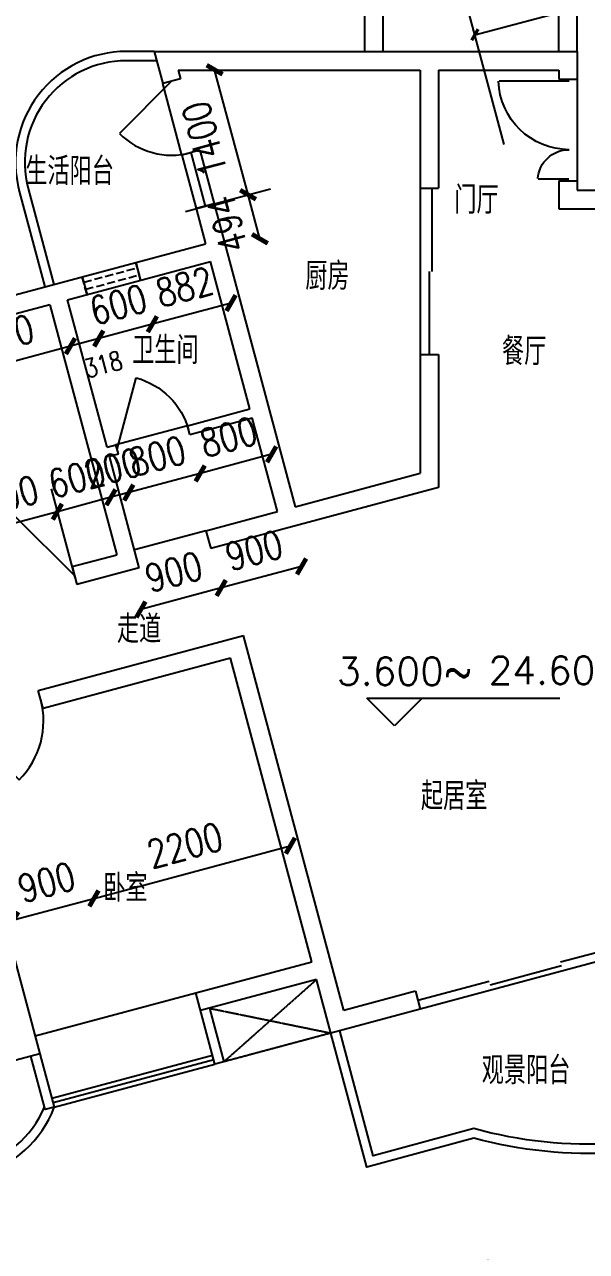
# Model space of a CAD drawing. Header units: millimetres. Extents: x 945 to 50353, y 469 to 41134.
# Drawn here: x 16468 to 22549, y 7509 to 20784 of the extents above; entities that cross this region are included whole.
import ezdxf
from ezdxf.enums import TextEntityAlignment as Align

# ---------------------------------------------------------------- set-up
doc = ezdxf.new("R2010")
doc.units = ezdxf.units.MM
doc.linetypes.add('DASH', pattern=[0.35, 0.25, -0.1])
for name, color, linetype in [('AXIS', 3, 'Continuous'), ('AXIS_TEXT', 7, 'Continuous'), ('BALCONY', 6, 'Continuous'), ('GROUND', 2, 'Continuous'), ('LVTRY', 6, 'Continuous'), ('PUB_DIM', 3, 'Continuous'), ('PUB_TEXT', 7, 'Continuous'), ('PUB_WINDW', 7, 'Continuous'), ('WALL', 255, 'Continuous'), ('WINDOW', 2, 'Continuous')]:
    doc.layers.add(name, color=color, linetype=linetype)
doc.styles.add('_HZTXT', font='txt', dxfattribs={"width": 0.8, "bigfont": 'HZTXT'})
doc.styles.add('COMPLEX', font='COMPLEX')
doc.styles.add('DIM_FONT', font='SIMPLEX', dxfattribs={"width": 0.8})
doc.styles.add('SIMPLEX', font='SIMPLEX.SHX')
doc.dimstyles.new('AXIS', dxfattribs={"dimtxt": 300, "dimasz": 1, "dimexe": 250, "dimexo": 300, "dimgap": 0.09, "dimtad": 1, "dimdec": 0, "dimzin": 0, "dimdsep": 46, "dimtxsty": 'DIM_FONT', "dimblk": '_DIMX', "dimcen": 0.09, "dimse1": 1, "dimse2": 1, "dimclrt": 7, "dimadec": 0, "dimazin": 0, "dimtfac": 1, "dimtdec": 0, "dimtix": 1, "dimtmove": 2, "dimatfit": 3, "dimldrblk": '_DIMX', "dimfxl": 1, "dimtolj": 1, "dimtzin": 0, "dimarcsym": 0})
doc.dimstyles.new('DIM0', dxfattribs={"dimtxt": 200, "dimasz": 0.7, "dimexe": 250, "dimexo": 300, "dimgap": 150, "dimtad": 1, "dimdec": 0, "dimzin": 0, "dimdsep": 46, "dimtxsty": 'DIM_FONT', "dimblk": '_DIMX', "dimblk1": '_DIMX', "dimblk2": '_DIMX', "dimsah": 1, "dimcen": 2.5, "dimclrt": 7, "dimadec": 0, "dimazin": 0, "dimtfac": 1, "dimtdec": 0, "dimtix": 1, "dimtmove": 2, "dimatfit": 3, "dimldrblk": '_DIMX', "dimfxl": 1, "dimtolj": 1, "dimtzin": 0, "dimarcsym": 0})
doc.dimstyles.new('DIMB', dxfattribs={"dimtxt": 300, "dimasz": 1, "dimexe": 250, "dimexo": 300, "dimgap": 150, "dimtad": 1, "dimdec": 0, "dimzin": 0, "dimdsep": 46, "dimtxsty": 'DIM_FONT', "dimblk": '_DIMX', "dimcen": 0.09, "dimse2": 1, "dimclrt": 7, "dimadec": 0, "dimazin": 0, "dimtfac": 1, "dimtdec": 0, "dimtix": 1, "dimtmove": 2, "dimatfit": 3, "dimldrblk": '_DIMX', "dimfxl": 1, "dimtolj": 1, "dimtzin": 0, "dimarcsym": 0})

# ---------------------------------------------------------------- blocks, each defined once
blk = doc.blocks.new('_DIMX')
at = {"const_width": 50}
blk.add_lwpolyline([(-70, -70), (70, 70)], dxfattribs=at)
blk = doc.blocks.new('*D89')
at = {"color": 0, "linetype": 'ByBlock', "transparency": 16777216}
for p, q in [((40689, -44472), (40327, -43122)), ((40013, -44654), (40931, -44408))]:
    blk.add_line(p, q, dxfattribs=at)
at = {"layer": 'DEFPOINTS', "color": 0, "linetype": 'ByBlock', "transparency": 16777216}
for p in [(40327, -43121), (39361, -43379), (39724, -44732)]:
    blk.add_point(p, dxfattribs=at)
at = {"color": 0, "linetype": 'ByBlock', "transparency": 16777216}
for p, rotation in [((40327, -43121), 105.0000000000007), ((40689, -44473), 285.0000000000007)]:
    blk.add_blockref('_DIMX', p, dxfattribs=dict(at, rotation=rotation))
at = {"color": 7, "linetype": 'ByBlock', "transparency": 16777216, "insert": (40218, -43874), "char_height": 300, "attachment_point": 5, "rotation": 105, "style": 'DIM_FONT'}
blk.add_mtext('\\A1;1400', dxfattribs=at)
blk = doc.blocks.new('*D90')
at = {"color": 0, "linetype": 'ByBlock', "transparency": 16777216}
for p, q in [((39653, -45874), (39073, -46029)), ((39654, -45874), (39655, -45873)), ((39072, -46029), (39071, -46030))]:
    blk.add_line(p, q, dxfattribs=at)
at = {"layer": 'DEFPOINTS', "color": 0, "linetype": 'ByBlock', "transparency": 16777216}
for p in [(39394, -44908), (38815, -45063), (39073, -46029)]:
    blk.add_point(p, dxfattribs=at)
at = {"color": 0, "linetype": 'ByBlock', "transparency": 16777216}
for p, rotation in [((39653, -45874), 195.0000000000083), ((39073, -46029), 15.00000000000833)]:
    blk.add_blockref('_DIMX', p, dxfattribs=dict(at, rotation=rotation))
at = {"color": 7, "linetype": 'ByBlock', "transparency": 16777216, "insert": (39285, -45662), "char_height": 300, "attachment_point": 5, "rotation": 15, "style": 'DIM_FONT'}
blk.add_mtext('\\A1;600', dxfattribs=at)
blk = doc.blocks.new('*D85')
at = {"color": 0, "linetype": 'ByBlock', "transparency": 16777216}
for p, q in [((40505, -45645), (39653, -45874)), ((40506, -45645), (40507, -45645)), ((39652, -45874), (39651, -45874))]:
    blk.add_line(p, q, dxfattribs=at)
at = {"layer": 'DEFPOINTS', "color": 0, "linetype": 'ByBlock', "transparency": 16777216}
for p in [(40246, -44679), (39394, -44908), (39653, -45874)]:
    blk.add_point(p, dxfattribs=at)
at = {"color": 0, "linetype": 'ByBlock', "transparency": 16777216}
for p, rotation in [((40505, -45645), 194.9999999999946), ((39653, -45874), 14.99999999999459)]:
    blk.add_blockref('_DIMX', p, dxfattribs=dict(at, rotation=rotation))
at = {"color": 7, "linetype": 'ByBlock', "transparency": 16777216, "insert": (40001, -45470), "char_height": 300, "attachment_point": 5, "rotation": 15, "style": 'DIM_FONT'}
blk.add_mtext('\\A1;882', dxfattribs=at)
blk = doc.blocks.new('*D72')
at = {"color": 0, "linetype": 'ByBlock', "transparency": 16777216}
for p, q in [((40398, -48728), (39529, -48961)), ((40399, -48728), (40400, -48728)), ((39528, -48961), (39527, -48962))]:
    blk.add_line(p, q, dxfattribs=at)
at = {"layer": 'DEFPOINTS', "color": 0, "linetype": 'ByBlock', "transparency": 16777216}
for p in [(39529, -48961), (40657, -49694), (39788, -49927)]:
    blk.add_point(p, dxfattribs=at)
at = {"color": 0, "linetype": 'ByBlock', "transparency": 16777216}
for p, rotation in [((40398, -48728), 195.0000000000072), ((39529, -48961), 15.00000000000721)]:
    blk.add_blockref('_DIMX', p, dxfattribs=dict(at, rotation=rotation))
at = {"color": 7, "linetype": 'ByBlock', "transparency": 16777216, "insert": (39886, -48555), "char_height": 300, "attachment_point": 5, "rotation": 15, "style": 'DIM_FONT'}
blk.add_mtext('\\A1;900', dxfattribs=at)
blk = doc.blocks.new('*D93')
at = {"color": 0, "linetype": 'ByBlock', "transparency": 16777216}
for p, q in [((39204, -47748), (39203, -47748)), ((39398, -47696), (39205, -47747)), ((39399, -47695), (39400, -47695))]:
    blk.add_line(p, q, dxfattribs=at)
at = {"layer": 'DEFPOINTS', "color": 0, "linetype": 'ByBlock', "transparency": 16777216}
for p in [(39205, -47747), (39464, -48713), (39657, -48662)]:
    blk.add_point(p, dxfattribs=at)
at = {"color": 0, "linetype": 'ByBlock', "transparency": 16777216}
for p, rotation in [((39205, -47747), 15.0000000000237), ((39398, -47696), 195.0000000000237)]:
    blk.add_blockref('_DIMX', p, dxfattribs=dict(at, rotation=rotation))
at = {"color": 7, "linetype": 'ByBlock', "transparency": 16777216, "insert": (39224, -47432), "char_height": 300, "attachment_point": 5, "rotation": 15, "style": 'DIM_FONT'}
blk.add_mtext('\\A1;200', dxfattribs=at)
blk = doc.blocks.new('*D86')
at = {"color": 0, "linetype": 'ByBlock', "transparency": 16777216}
for p, q in [((40171, -47489), (39398, -47696)), ((40171, -47488), (40172, -47488)), ((39397, -47696), (39396, -47696))]:
    blk.add_line(p, q, dxfattribs=at)
at = {"layer": 'DEFPOINTS', "color": 0, "linetype": 'ByBlock', "transparency": 16777216}
for p in [(39398, -47696), (40429, -48455), (39657, -48662)]:
    blk.add_point(p, dxfattribs=at)
at = {"color": 0, "linetype": 'ByBlock', "transparency": 16777216}
for p, rotation in [((40171, -47489), 195.0000000000111), ((39398, -47696), 15.00000000001113)]:
    blk.add_blockref('_DIMX', p, dxfattribs=dict(at, rotation=rotation))
at = {"color": 7, "linetype": 'ByBlock', "transparency": 16777216, "insert": (39706, -47302), "char_height": 300, "attachment_point": 5, "rotation": 15, "style": 'DIM_FONT'}
blk.add_mtext('\\A1;800', dxfattribs=at)
blk = doc.blocks.new('*D76')
at = {"color": 0, "linetype": 'ByBlock', "transparency": 16777216}
blk.add_line((39022, -52086), (41146, -51517), dxfattribs=at)
at = {"layer": 'DEFPOINTS', "color": 0, "linetype": 'ByBlock', "transparency": 16777216}
for p in [(40888, -50551), (38763, -51121), (41147, -51517)]:
    blk.add_point(p, dxfattribs=at)
at = {"color": 0, "linetype": 'ByBlock', "transparency": 16777216}
for p, rotation in [((41147, -51517), 15.00000000000024), ((39021, -52087), 195.0000000000003)]:
    blk.add_blockref('_DIMX', p, dxfattribs=dict(at, rotation=rotation))
at = {"color": 7, "linetype": 'ByBlock', "transparency": 16777216, "insert": (40006, -51512), "char_height": 300, "attachment_point": 5, "rotation": 15, "style": 'DIM_FONT'}
blk.add_mtext('\\A1;2200', dxfattribs=at)
blk = doc.blocks.new('_DBLK')
blk.add_line((-0.5, 0), (0, -0.866))
blk.add_arc((-0.5, 0), 1, 300, 0)
at = {"style": 'SIMPLEX', "flags": 9}
blk.add_attdef('A', text='', height=1, dxfattribs=at).set_placement((0, 1.5), align=Align.MIDDLE)
blk = doc.blocks.new('_GCBLK')
at = {"linetype": 'DASH'}
for p, q in [((-0.5, -0.5), (-0.5, 0.5)), ((0.5, -0.5), (0.5, 0.5)), ((-0.5, 0.2), (0.5, 0.2)), ((-0.5, -0.2), (0.5, -0.2))]:
    blk.add_line(p, q, dxfattribs=at)
at = {"style": 'SIMPLEX', "flags": 9}
blk.add_attdef('A', text='', height=1, dxfattribs=at).set_placement((0, 1.5), align=Align.MIDDLE)
blk = doc.blocks.new('*D32')
at = {"color": 0, "linetype": 'ByBlock', "transparency": 16777216}
for p, q in [((46639, -55405), (47273, -57771)), ((47208, -57530), (34266, -60997)), ((33696, -58873), (34330, -61239))]:
    blk.add_line(p, q, dxfattribs=at)
at = {"layer": 'DEFPOINTS', "color": 0, "linetype": 'ByBlock', "transparency": 16777216}
for p in [(46562, -55115), (33619, -58583), (34266, -60998)]:
    blk.add_point(p, dxfattribs=at)
at = {"color": 0, "linetype": 'ByBlock', "transparency": 16777216, "xscale": 0.7, "yscale": 0.7, "zscale": 0.7}
for p, rotation in [((47209, -57530), 15.0000000000021), ((34266, -60998), 195.000000000002)]:
    blk.add_blockref('_DIMX', p, dxfattribs=dict(at, rotation=rotation))
at = {"color": 7, "linetype": 'ByBlock', "transparency": 16777216, "insert": (40672, -59022), "char_height": 200, "attachment_point": 5, "rotation": 15, "style": 'DIM_FONT'}
blk.add_mtext('\\A1;13400', dxfattribs=at)
blk = doc.blocks.new('*D94')
at = {"color": 0, "linetype": 'ByBlock', "transparency": 16777216}
blk.add_line((38766, -46112), (37318, -46499), dxfattribs=at)
at = {"layer": 'DEFPOINTS', "color": 0, "linetype": 'ByBlock', "transparency": 16777216}
for p in [(37317, -46500), (39025, -47077), (37576, -47466)]:
    blk.add_point(p, dxfattribs=at)
at = {"color": 0, "linetype": 'ByBlock', "transparency": 16777216}
for p, rotation in [((38767, -46111), 15.00000000000126), ((37317, -46500), 195.0000000000013)]:
    blk.add_blockref('_DIMX', p, dxfattribs=dict(at, rotation=rotation))
at = {"color": 7, "linetype": 'ByBlock', "transparency": 16777216, "insert": (37964, -46016), "char_height": 300, "attachment_point": 5, "rotation": 15, "style": 'DIM_FONT'}
blk.add_mtext('\\A1;1500', dxfattribs=at)
blk = doc.blocks.new('*D92')
at = {"color": 0, "linetype": 'ByBlock', "transparency": 16777216}
for p, q in [((38625, -47903), (37756, -48136)), ((38626, -47903), (38627, -47902)), ((37755, -48136), (37754, -48136))]:
    blk.add_line(p, q, dxfattribs=at)
at = {"layer": 'DEFPOINTS', "color": 0, "linetype": 'ByBlock', "transparency": 16777216}
for p in [(37756, -48136), (38884, -48869), (38015, -49102)]:
    blk.add_point(p, dxfattribs=at)
at = {"color": 0, "linetype": 'ByBlock', "transparency": 16777216}
for p, rotation in [((38625, -47903), 194.9999999999993), ((37756, -48136), 14.99999999999927)]:
    blk.add_blockref('_DIMX', p, dxfattribs=dict(at, rotation=rotation))
at = {"color": 7, "linetype": 'ByBlock', "transparency": 16777216, "insert": (38113, -47730), "char_height": 300, "attachment_point": 5, "rotation": 15, "style": 'DIM_FONT'}
blk.add_mtext('\\A1;900', dxfattribs=at)
blk = doc.blocks.new('*D91')
at = {"color": 0, "linetype": 'ByBlock', "transparency": 16777216}
for p, q in [((39205, -47747), (38625, -47903)), ((39206, -47747), (39207, -47747)), ((38624, -47903), (38623, -47903))]:
    blk.add_line(p, q, dxfattribs=at)
at = {"layer": 'DEFPOINTS', "color": 0, "linetype": 'ByBlock', "transparency": 16777216}
for p in [(38625, -47903), (39464, -48713), (38884, -48869)]:
    blk.add_point(p, dxfattribs=at)
at = {"color": 0, "linetype": 'ByBlock', "transparency": 16777216}
for p, rotation in [((39205, -47747), 195.0000000000003), ((38625, -47903), 15.00000000000029)]:
    blk.add_blockref('_DIMX', p, dxfattribs=dict(at, rotation=rotation))
at = {"color": 7, "linetype": 'ByBlock', "transparency": 16777216, "insert": (38837, -47535), "char_height": 300, "attachment_point": 5, "rotation": 15, "style": 'DIM_FONT'}
blk.add_mtext('\\A1;600', dxfattribs=at)
blk = doc.blocks.new('*D78')
at = {"color": 0, "linetype": 'ByBlock', "transparency": 16777216}
for p, q in [((38152, -52319), (39021, -52087)), ((39022, -52086), (39023, -52086)), ((38151, -52320), (38150, -52320))]:
    blk.add_line(p, q, dxfattribs=at)
at = {"layer": 'DEFPOINTS', "color": 0, "linetype": 'ByBlock', "transparency": 16777216}
for p in [(38763, -51121), (37893, -51354), (39021, -52087)]:
    blk.add_point(p, dxfattribs=at)
at = {"color": 0, "linetype": 'ByBlock', "transparency": 16777216}
for p, rotation in [((39021, -52087), 194.9999999999957), ((38152, -52319), 14.99999999999571)]:
    blk.add_blockref('_DIMX', p, dxfattribs=dict(at, rotation=rotation))
at = {"color": 7, "linetype": 'ByBlock', "transparency": 16777216, "insert": (38509, -51913), "char_height": 300, "attachment_point": 5, "rotation": 15, "style": 'DIM_FONT'}
blk.add_mtext('\\A1;900', dxfattribs=at)
blk = doc.blocks.new('*D88')
at = {"color": 0, "linetype": 'ByBlock', "transparency": 16777216}
for p, q in [((40944, -47282), (40171, -47489)), ((40945, -47281), (40946, -47281)), ((40170, -47489), (40169, -47489))]:
    blk.add_line(p, q, dxfattribs=at)
at = {"layer": 'DEFPOINTS', "color": 0, "linetype": 'ByBlock', "transparency": 16777216}
for p in [(40171, -47489), (41202, -48247), (40429, -48455)]:
    blk.add_point(p, dxfattribs=at)
at = {"color": 0, "linetype": 'ByBlock', "transparency": 16777216}
for p, rotation in [((40944, -47282), 194.999999999995), ((40171, -47489), 14.999999999995)]:
    blk.add_blockref('_DIMX', p, dxfattribs=dict(at, rotation=rotation))
at = {"color": 7, "linetype": 'ByBlock', "transparency": 16777216, "insert": (40479, -47095), "char_height": 300, "attachment_point": 5, "rotation": 15, "style": 'DIM_FONT'}
blk.add_mtext('\\A1;800', dxfattribs=at)
blk = doc.blocks.new('*D31')
at = {"color": 0, "linetype": 'ByBlock', "transparency": 16777216}
for p, q in [((45597, -55375), (45888, -56464)), ((43278, -55996), (43570, -57085)), ((43506, -56843), (45823, -56223))]:
    blk.add_line(p, q, dxfattribs=at)
at = {"layer": 'DEFPOINTS', "color": 0, "linetype": 'ByBlock', "transparency": 16777216}
for p in [(45519, -55085), (43201, -55706), (45824, -56222)]:
    blk.add_point(p, dxfattribs=at)
at = {"color": 0, "linetype": 'ByBlock', "transparency": 16777216, "xscale": 0.7, "yscale": 0.7, "zscale": 0.7}
for p, rotation in [((45824, -56222), 15.00000000003563), ((43505, -56844), 195.0000000000356)]:
    blk.add_blockref('_DIMX', p, dxfattribs=dict(at, rotation=rotation))
at = {"color": 7, "linetype": 'ByBlock', "transparency": 16777216, "insert": (44600, -56291), "char_height": 200, "attachment_point": 5, "rotation": 15, "style": 'DIM_FONT'}
blk.add_mtext('\\A1;2400', dxfattribs=at)
blk = doc.blocks.new('*D30')
at = {"color": 0, "linetype": 'ByBlock', "transparency": 16777216}
for p, q in [((46544, -55432), (46971, -57025)), ((43356, -56286), (43783, -57879)), ((46905, -56784), (43719, -57638))]:
    blk.add_line(p, q, dxfattribs=at)
at = {"layer": 'DEFPOINTS', "color": 0, "linetype": 'ByBlock', "transparency": 16777216}
for p in [(46466, -55142), (43279, -55996), (43719, -57638)]:
    blk.add_point(p, dxfattribs=at)
at = {"color": 0, "linetype": 'ByBlock', "transparency": 16777216, "xscale": 0.7, "yscale": 0.7, "zscale": 0.7}
for p, rotation in [((46906, -56784), 15.0000000000061), ((43719, -57638), 195.0000000000061)]:
    blk.add_blockref('_DIMX', p, dxfattribs=dict(at, rotation=rotation))
at = {"color": 7, "linetype": 'ByBlock', "transparency": 16777216, "insert": (45248, -56969), "char_height": 200, "attachment_point": 5, "rotation": 15, "style": 'DIM_FONT'}
blk.add_mtext('\\A1;3300', dxfattribs=at)
blk = doc.blocks.new('*D84')
at = {"color": 0, "linetype": 'ByBlock', "transparency": 16777216}
for p, q in [((43278, -55996), (43570, -57085)), ((42409, -56229), (42701, -57318)), ((42637, -57076), (43505, -56844))]:
    blk.add_line(p, q, dxfattribs=at)
at = {"layer": 'DEFPOINTS', "color": 0, "linetype": 'ByBlock', "transparency": 16777216}
for p in [(43201, -55706), (42332, -55939), (43505, -56844)]:
    blk.add_point(p, dxfattribs=at)
at = {"color": 0, "linetype": 'ByBlock', "transparency": 16777216, "xscale": 0.7, "yscale": 0.7, "zscale": 0.7}
for p, rotation in [((43505, -56844), 15.00000000003608), ((42636, -57076), 195.0000000000361)]:
    blk.add_blockref('_DIMX', p, dxfattribs=dict(at, rotation=rotation))
at = {"color": 7, "linetype": 'ByBlock', "transparency": 16777216, "insert": (43006, -56718), "char_height": 200, "attachment_point": 5, "rotation": 15, "style": 'DIM_FONT'}
blk.add_mtext('\\A1;900', dxfattribs=at)
blk = doc.blocks.new('*D73')
at = {"color": 0, "linetype": 'ByBlock', "transparency": 16777216}
for p, q in [((41268, -48495), (40398, -48728)), ((41269, -48495), (41270, -48495)), ((40397, -48728), (40396, -48729))]:
    blk.add_line(p, q, dxfattribs=at)
at = {"layer": 'DEFPOINTS', "color": 0, "linetype": 'ByBlock', "transparency": 16777216}
for p in [(40398, -48728), (41527, -49461), (40657, -49694)]:
    blk.add_point(p, dxfattribs=at)
at = {"color": 0, "linetype": 'ByBlock', "transparency": 16777216}
for p, rotation in [((41268, -48495), 194.9999999999965), ((40398, -48728), 14.99999999999652)]:
    blk.add_blockref('_DIMX', p, dxfattribs=dict(at, rotation=rotation))
at = {"color": 7, "linetype": 'ByBlock', "transparency": 16777216, "insert": (40755, -48322), "char_height": 300, "attachment_point": 5, "rotation": 15, "style": 'DIM_FONT'}
blk.add_mtext('\\A1;900', dxfattribs=at)
blk = doc.blocks.new('_A1SLA')
for p, q in [((-0.5, 0), (-0.1667, 0)), ((0.1667, 0), (0.5, 0)), ((-0.1667, -0.0167), (0.1667, -0.0167))]:
    blk.add_line(p, q)
blk = doc.blocks.new('*D28')
at = {"color": 0, "linetype": 'ByBlock', "transparency": 16777216}
for p, q in [((46804, -43035), (46421, -41605)), ((46485, -41847), (45434, -42128)), ((43144, -42742), (44600, -42352)), ((43462, -43931), (43079, -42501))]:
    blk.add_line(p, q, dxfattribs=at)
at = {"layer": 'DEFPOINTS', "color": 0, "linetype": 'ByBlock', "transparency": 16777216}
for p in [(43144, -42742), (46882, -43325), (43540, -44220)]:
    blk.add_point(p, dxfattribs=at)
at = {"color": 0, "linetype": 'ByBlock', "transparency": 16777216, "xscale": 0.7, "yscale": 0.7, "zscale": 0.7}
for p, rotation in [((46486, -41847), 15.00000000000274), ((43144, -42742), 195.0000000000027)]:
    blk.add_blockref('_DIMX', p, dxfattribs=dict(at, rotation=rotation))
at = {"color": 7, "linetype": 'ByBlock', "transparency": 16777216, "insert": (45021, -42255), "char_height": 200, "attachment_point": 5, "rotation": 15, "style": 'DIM_FONT'}
blk.add_mtext('\\A1;3460', dxfattribs=at)
blk = doc.blocks.new('*D87')
at = {"color": 0, "linetype": 'ByBlock', "transparency": 16777216}
for p, q in [((40689, -44472), (40689, -44471)), ((40817, -44950), (40689, -44473)), ((40818, -44951), (40818, -44952))]:
    blk.add_line(p, q, dxfattribs=at)
at = {"layer": 'DEFPOINTS', "color": 0, "linetype": 'ByBlock', "transparency": 16777216}
for p in [(40689, -44473), (39724, -44732), (39851, -45209)]:
    blk.add_point(p, dxfattribs=at)
at = {"color": 0, "linetype": 'ByBlock', "transparency": 16777216}
for p, rotation in [((40689, -44473), 285.0000000000007), ((40817, -44950), 105.0000000000007)]:
    blk.add_blockref('_DIMX', p, dxfattribs=dict(at, rotation=rotation))
at = {"color": 7, "linetype": 'ByBlock', "transparency": 16777216, "insert": (40464, -44789), "char_height": 300, "attachment_point": 5, "rotation": 105, "style": 'DIM_FONT'}
blk.add_mtext('\\A1;494', dxfattribs=at)
blk = doc.blocks.new('M_B14FAZ')
for p, q in [((-0.5, 0.5), (0.5, 0.5)), ((0.5, 0.021), (-0.5, 0.021)), ((-0.5, -0.5), (0.5, -0.5))]:
    blk.add_line(p, q)
blk = doc.blocks.new('_A2FTX')
for p, q in [((-0.5, 0), (0, 0)), ((0, -0.0167), (0.5, -0.0167))]:
    blk.add_line(p, q)
blk = doc.blocks.new('M_A17ORW')
at = {"const_width": 0.02}
for points in [[(-0.481, -0.001), (-0.481, -0.308)], [(0.481, 0.001), (0.481, -0.691)]]:
    blk.add_lwpolyline(points, dxfattribs=at)
for centre, radius, start, end in [((-0.501, -0.003), 0.307, 274.2492, 0.2101), ((0.505, 0.002), 0.699, 180.2762, 268.0603)]:
    blk.add_arc(centre, radius, start, end)
blk = doc.blocks.new('1T4F49深上格林')
at = {"color": 0, "linetype": 'ByBlock'}
for p, q in [((15418.3, -19737.6), (15111.4, -19819.8)), ((15419.2, -19737.3), (15420.2, -19737)), ((15110.5, -19820), (15109.5, -19820.3))]:
    blk.add_line(p, q, dxfattribs=at)
at = {"layer": 'BALCONY'}
for p, q in [((18296.8, -16633.4), (18296.8, -15333.4)), ((18496.8, -16633.4), (18496.8, -15333.4))]:
    blk.add_line(p, q, dxfattribs=at)
for points in [[(16016.7, -16631.3), (15717.1, -16631.3, 0.4931454), (14558, -18141.9), (14835.6, -19178.3)], [(16043.5, -16731.3), (15717.1, -16731.3, 0.4931454), (14654.5, -18116), (14932.2, -19152.4)], [(12302.1, -28657), (13078.6, -28448.9, 0.5184334), (14831.3, -28048.7, 0.5184334)], [(12328, -28753.6), (13053.5, -28559.2, 0.5129892), (14936.5, -28054.6, 0.5129892)]]:
    blk.add_lwpolyline(points, format="xyb", dxfattribs=at)
at = {"layer": 'DEFPOINTS', "color": 0, "linetype": 'ByBlock'}
for p in [(15159.4, -18771.6), (14852.6, -18853.8), (15111.4, -19819.8)]:
    blk.add_point(p, dxfattribs=at)
at = {"layer": 'GROUND'}
for p, q in [((16317.1, -17752.4), (16110, -16979.7)), ((20596.8, -16931.3), (20596.8, -18031.3)), ((18896.8, -18111.8), (18896.8, -19911.8)), ((16377, -20680.5), (15604.2, -20887.6)), ((16578, -21817.2), (15805.3, -22024.3)), ((21215, -26372.3), (18896.8, -26993.5))]:
    blk.add_line(p, q, dxfattribs=at)
at = {"layer": 'LVTRY'}
for points in [[(22531.6, -28203.3, -0.1641551), (19477.9, -28389.4), (18319.1, -28701.2), (17930.8, -27252.3)], [(22505.6, -28105.9, -0.1663194), (19478.1, -28285.8), (18389.7, -28578.6), (18027.4, -27226.4)]]:
    blk.add_lwpolyline(points, format="xyb", dxfattribs=at)
at = {"layer": 'PUB_DIM'}
for p, q in [((14904, -21365.1), (15160.2, -22321.4)), ((18318.4, -23627.6), (18918.4, -23627.6)), ((18618.4, -23927.6), (18318.4, -23627.6)), ((18918.4, -23627.6), (18618.4, -23927.6)), ((18618.4, -23627.6), (20409.8, -23627.6))]:
    blk.add_line(p, q, dxfattribs=at)
at = {"layer": 'WALL'}
for p, q in [((16017.2, -16633.4), (20596.8, -16633.4)), ((16017.2, -16633.4), (16110, -16979.7)), ((20596.8, -16633.4), (20596.8, -16931.3)), ((16277.9, -16833.4), (18896.8, -16833.4)), ((16277.9, -16833.4), (16303.2, -16927.9)), ((18896.8, -16833.4), (18896.8, -18111.8)), ((19096.8, -16833.4), (20396.8, -16833.4)), ((19096.8, -16833.4), (19096.8, -18111.8)), ((20396.8, -16833.4), (20396.8, -16931.3)), ((16303.2, -16927.9), (16110, -16979.7)), ((20396.8, -16931.3), (20596.8, -16931.3)), ((16510.3, -17700.7), (16317.1, -17752.4)), ((16510.3, -17700.7), (16317.1, -17752.4)), ((20396.8, -18031.3), (20396.8, -18333.4)), ((20396.8, -18031.3), (20596.8, -18031.3)), ((20596.8, -18031.3), (20596.8, -18133.4)), ((18896.8, -18111.8), (19096.8, -18111.8)), ((20596.8, -18133.4), (22296.8, -18133.4)), ((16665.6, -18280.2), (16472.4, -18332)), ((16665.6, -18280.2), (17544, -21558.4)), ((16472.4, -18332), (16574.3, -18712.4)), ((20396.8, -18333.4), (22296.8, -18333.4)), ((13483.4, -19540.6), (16574.3, -18712.4)), ((15080.6, -19319.7), (16626.1, -18905.6)), ((15819, -18914.8), (15870.7, -19108)), ((17053.1, -20499.4), (16626.1, -18905.6)), ((15239.4, -19070.1), (15291.2, -19263.3)), ((14887.4, -19371.5), (13535.1, -19733.8)), ((14887.4, -19371.5), (15612.1, -22076.1)), ((15507.6, -20913.5), (15080.6, -19319.7)), ((18896.8, -19911.8), (18896.8, -21195.9)), ((18896.8, -19911.8), (19096.8, -19911.8)), ((19096.8, -19911.8), (19096.8, -21349.4)), ((16377, -20680.5), (17053.1, -20499.4)), ((16402.9, -20777.1), (16377, -20680.5)), ((16402.9, -20777.1), (17079, -20596)), ((17350.8, -21610.2), (17079, -20596)), ((15507.6, -20913.5), (15604.2, -20887.6)), ((15630.1, -20984.2), (15604.2, -20887.6)), ((15533.5, -21010.1), (15630.1, -20984.2)), ((15857.1, -22217.5), (15533.5, -21010.1)), ((17544, -21558.4), (18896.8, -21195.9)), ((19096.8, -21349.4), (16629.8, -22010.4)), ((16578, -21817.2), (17350.8, -21610.2)), ((16578, -21817.2), (16629.8, -22010.4)), ((15129.1, -22205.5), (15612.1, -22076.1)), ((15129.1, -22205.5), (15180.9, -22398.6)), ((15857.1, -22217.5), (15180.9, -22398.6)), ((14763.6, -23545.7), (16985.2, -22950.5)), ((18072.2, -27007.4), (16985.2, -22950.5)), ((16843.8, -23195.4), (14815.3, -23738.9)), ((17723.8, -26479.6), (16843.8, -23195.4)), ((14815.3, -23738.9), (14763.6, -23545.7)), ((13849.4, -23997.8), (14781.2, -27475.1)), ((16468.1, -26816), (17723.8, -26479.6)), ((17775.5, -26672.7), (16519.8, -27009.2)), ((17930.8, -27252.3), (17775.5, -26672.7)), ((18845, -26800.3), (18072.2, -27007.4)), ((18845, -26800.3), (18896.8, -26993.5)), ((18896.8, -26993.5), (17930.8, -27252.3)), ((14781.2, -27475.1), (14153.3, -27643.3))]:
    blk.add_line(p, q, dxfattribs=at)
for points in [[(16616.4, -26983.3), (16771.7, -27562.9), (16675.1, -27588.8), (16468.1, -26816)], [(14781.2, -27475.1), (14936.5, -28054.6), (14839.9, -28080.5), (14684.6, -27501)]]:
    blk.add_lwpolyline(points, dxfattribs=at)
at = {"layer": 'WINDOW'}
for p, q in [((20396.8, -16633.4), (20396.8, -15333.4)), ((20596.8, -16633.4), (20596.8, -15333.4)), ((14729.4, -27281.9), (16468.1, -26816))]:
    blk.add_line(p, q, dxfattribs=at)
at = {"layer": 'WINDOW', "linetype": 'DASH'}
for p, q in [((16771.7, -27562.9), (17775.5, -26672.7)), ((16616.4, -26983.3), (17930.8, -27252.3)), ((17930.8, -27252.3), (16771.7, -27562.9))]:
    blk.add_line(p, q, dxfattribs=at)
at = {"layer": 'WINDOW'}
for points in [[(14910.6, -27958), (16649.2, -27492.2)], [(16662.2, -27540.5), (14923.5, -28006.3)], [(14936.5, -28054.6), (14936.5, -28054.6), (16675.1, -27588.8)]]:
    blk.add_lwpolyline(points, dxfattribs=at)
at = {"color": 0, "linetype": 'ByBlock'}
for p, rotation in [((15418.3, -19737.6), 195.0000000000112), ((15111.4, -19819.8), 15.00000000001118)]:
    blk.add_blockref('_DIMX', p, dxfattribs=dict(at, rotation=rotation))
at = {"layer": 'WINDOW'}
for name, p, xscale, yscale, zscale, rotation in [('_DBLK', (16310.2, -17340.2), 800, 800, 800, 285), ('M_A17ORW', (20510.2, -17481.3), -1100, 1100, 1100, 270), ('M_B14FAZ', (16491.3, -18016.3), 600, 200.000000000052, 600, 285), ('_A2FTX', (18996.8, -19011.8), 1800, 1800, 1800, 89.9999999999999), ('_GCBLK', (15555.1, -19089), 600, 200.0000000000291, 600, 15.00000000000082), ('_DBLK', (16003.6, -20832.4), 800, -800, 800, 15.00000000000082), ('_DBLK', (14720.4, -22418.5), -900, -900, 900, 14.99999999999996), ('_DBLK', (14354.8, -23758.8), 900, 900, 900, 14.99999999999996), ('_A1SLA', (20030, -26586.3), 2400, 2400, 2400, 15.00000000000084)]:
    blk.add_blockref(name, p, dxfattribs=dict(at, xscale=xscale, yscale=yscale, zscale=zscale, rotation=rotation))
at = {"color": 7, "linetype": 'ByBlock', "insert": (15466.9, -20018.2), "char_height": 200, "attachment_point": 5, "rotation": 15, "style": 'DIM_FONT'}
blk.add_mtext('\\A1;318', dxfattribs=at)
at = {"layer": 'AXIS_TEXT', "style": 'COMPLEX', "width": 0.4}
for tag, p in [('2-1', (23300.7, -32352.3)), ('1-7', (24333, -32348.2))]:
    blk.add_attdef(tag, text='', height=448, dxfattribs=at).set_placement(p, align=Align.CENTER)
at = {"layer": 'PUB_DIM', "style": 'DIM_FONT'}
for s, p in [('3.600~', (18729, -23337.5)), ('24.600', (20343.5, -23328))]:
    blk.add_text(s, height=300, dxfattribs=at).set_placement(p, align=Align.MIDDLE)
at = {"layer": 'PUB_TEXT', "style": '_HZTXT', "width": 0.8}
for s, p in [('生活阳台', (14623.1, -18077.5)), ('门厅', (19265.9, -18388.1)), ('厨房', (17653.1, -19211.9)), ('卫生间', (15778.9, -20014.4)), ('餐厅', (19781.7, -20026.6)), ('走道', (15614.1, -23032.1)), ('起居室', (18904.4, -24837.7)), ('卧室', (15466.7, -25831.3)), ('观景阳台', (19562.7, -27805.7))]:
    blk.add_text(s, height=300, dxfattribs=at).set_placement(p)
at = {"layer": 'AXIS'}
dim = blk.add_linear_dim(base=(19488.6, -16450.6), p1=(23226.8, -17033.4), p2=(19884.7, -17928.9), angle=195, dimstyle='DIM0', override={"dimasz": 0.7}, dxfattribs=at)
dim.commit()
dim.dimension.update_dxf_attribs({"geometry": '*D28', "text_midpoint": (21365.9, -15963.9), "dimtype": 129, "insert": (-23655.1, 26291.5)})
for p1, p2, distance, picture, middle, set_off in [((19545.5, -29414.8), (21863.8, -28793.6), -1177.3, '*D31', (20944.7, -29999.9), (-23655.1, 26291.5)), ((22906.4817, -28823.3092), (9963.5501, -32291.3573), 2499.87, '*D32', (17017.3251, -32730.5408), (-23655.0962, 26291.5179)), ((22811.1, -28850.4), (19623.5, -29704.5), 1699.9, '*D30', (21592.6, -30677.9), (-23655.1, 26291.5)), ((18676.5, -29647.7), (19545.5, -29414.8), -1177.3, '*D84', (19351, -30426.9), (-23655.1, 26291.5))]:
    dim = blk.add_aligned_dim(p1=p1, p2=p2, distance=distance, dimstyle='DIM0', override={"dimasz": 0.7}, dxfattribs=at)
    dim.commit()
    dim.dimension.update_dxf_attribs({"geometry": picture, "text_midpoint": middle, "insert": set_off})
at = {"layer": 'PUB_DIM'}
for p1, p2, distance, dimstyle, picture, middle in [((16068.4, -18440.2), (15706.1, -17087.9), -1000, 'DIMB', '*D89', (16563.4, -17582.9)), ((16196.2, -18917.2), (16068.4, -18440.2), -1000, 'AXIS', '*D87', (16808.5, -18497.6)), ((16591.3, -18388), (15739, -18616.3), 1000, 'AXIS', '*D85', (16346.3, -19178.3)), ((15739, -18616.3), (15159.4, -18771.6), 1000, 'AXIS', '*D90', (15630.4, -19370.1)), ((15370.2, -20785.7), (13921, -21174), -1000, 'AXIS', '*D94', (14309.2, -19724.2)), ((17547.3, -21956), (16774.2, -22163.1), -1000, 'AXIS', '*D88', (16824.3, -20803.8)), ((16774.2, -22163.1), (16001.5, -22370.2), -1000, 'AXIS', '*D86', (16051.4, -21010.9)), ((15808.6, -22421.8), (15228.8, -22577.2), -1000, 'AXIS', '*D91', (15182.2, -21243.8)), ((16001.5, -22370.2), (15808.6, -22421.8), -1000, 'AXIS', '*D93', (15568.6, -21140.3)), ((15228.8, -22577.2), (14359.4, -22810.2), -1000, 'AXIS', '*D92', (14457.6, -21438)), ((17871.5, -23169.6), (17002.1, -23402.5), -1000, 'AXIS', '*D73', (17100.3, -22030.3)), ((17001.8, -23402.6), (16132.8, -23635.4), -1000, 'AXIS', '*D72', (16230.8, -22263.3)), ((15107.5, -24829.1), (17232.8, -24259.6), -1000, 'AXIS', '*D76', (16351.3, -25220.5)), ((14238.1, -25062), (15107.5, -24829.1), -1000, 'AXIS', '*D78', (14854, -25621.7))]:
    dim = blk.add_aligned_dim(p1=p1, p2=p2, distance=distance, dimstyle=dimstyle, dxfattribs=at)
    dim.commit()
    dim.dimension.update_dxf_attribs({"geometry": picture, "text_midpoint": middle, "insert": (-23655.1, 26291.5)})

msp = doc.modelspace()

# ---------------------------------------------------------------- block references
at = {"layer": 'PUB_WINDW'}
msp.add_blockref('1T4F49深上格林', (1853, 37124), dxfattribs=at)

doc.saveas('drawing.dxf')
